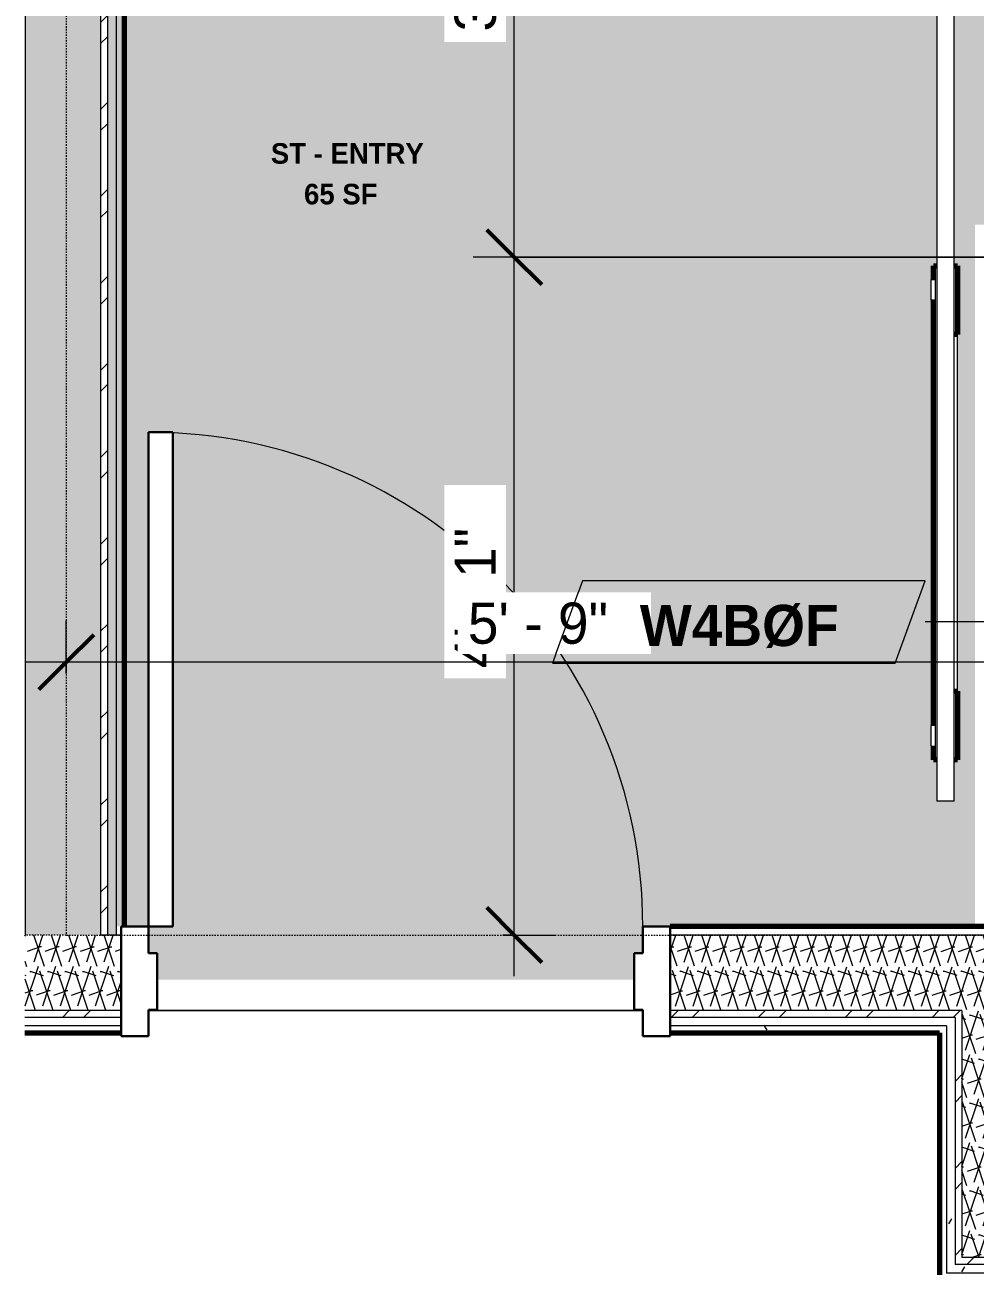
# Model space of a CAD drawing. Header units: inches. Extents: x -2718 to -922, y 119 to 10852.
# Drawn here: x -2717.7 to -2648.5, y 10450.8 to 10541.8 of the extents above; entities that cross this region are included whole.
import ezdxf

# ---------------------------------------------------------------- set-up
doc = ezdxf.new("R2010")
doc.units = ezdxf.units.IN
doc.header["$MEASUREMENT"] = 0
doc.linetypes.add('Dash 3_32_', pattern=[0.1875, 0.09375, -0.09375])
for name, color, linetype, lineweight in [('0-1', 7, 'Continuous', 5), ('0-2', 250, 'Continuous', 18), ('A-ANNO-DIMS', 211, 'Continuous', 9), ('A-ANNO-DIMS-32', 211, 'Continuous', 9), ('A-AREA-IDEN', 2, 'Continuous', 9), ('A-DETL-1', 90, 'Dash 3_32_', 18), ('A-DOOR', 31, 'Continuous', 18), ('A-DOOR-1', 50, 'Continuous', 30), ('A-DOOR-2', 7, 'Continuous', 9), ('A-DOOR-5', 31, 'Continuous', 70), ('A-DOOR-FRAM-1', 50, 'Continuous', 30), ('A-FLOR-1', 250, 'Continuous', 18), ('A-WALL-2', 250, 'Continuous', 18), ('A-WALL-IDEN', 211, 'Continuous', 9), ('A-WALL-PATT-1', 7, 'Continuous', 9), ('A-WALL-PATT-2', 253, 'Continuous', 9), ('A-WALL-PATT-3', 8, 'Continuous', 9), ('I-WALL-1', 10, 'Continuous', 70)]:
    doc.layers.add(name, color=color, linetype=linetype, lineweight=lineweight)
doc.layers.add('A-AREA-PATT-1', color=7, linetype='Continuous', lineweight=9, transparency=1)
doc.styles.add('Century Gothic', font='ufonts.com_century-gothic.ttf', dxfattribs={"height": 3})
doc.styles.add('Century Gothic_B', font='GOTHICB.TTF', dxfattribs={"height": 3})
doc.styles.add('Century Gothic_B_1', font='GOTHICB.TTF', dxfattribs={"height": 1.5})
doc.dimstyles.new('OD_1__HACK', dxfattribs={"dimscale": 12, "dimtxt": 3.132505, "dimasz": 0.333333, "dimexe": 0.25, "dimexo": 0.166667, "dimgap": 0.041667, "dimtad": 1, "dimdec": 0, "dimzin": 3, "dimdsep": 46, "dimlunit": 4, "dimtxsty": 'Century Gothic', "dimblk1": 'OBLIQUE', "dimblk2": 'OBLIQUE', "dimsah": 1, "dimcen": 0.09, "dimdle": 0.25, "dimazin": 0, "dimtfac": 1, "dimtdec": 4, "dimtix": 1, "dimtmove": 0, "dimatfit": 3, "dimfxl": 1, "dimtvp": 1, "dimtfill": 1, "dimfrac": 2, "dimtolj": 1, "dimtzin": 0, "dimarcsym": 2})
pattern_1 = [(0, (0, 0), (10.24, 2.56), [0.422, -7.258, 0.422, -7.258, -40.96]), (0, (0, 0), (10.24, 2.56), [-15.36, 0.422, -14.938, 0.422, -7.258, -17.92]), (0, (0, 0), (10.24, 2.56), [-38.4, 0.422, -4.698, 0.422, -12.378]), (120, (3.84, 1.28), (-7.33702503, 7.58810013), [0.422, -7.258, 0.422, -7.258, -40.96]), (120, (3.84, 1.28), (-7.33702503, 7.58810013), [-15.36, 0.422, -14.938, 0.422, -7.258, -17.92]), (120, (3.84, 1.28), (-7.33702503, 7.58810013), [-38.4, 0.422, -4.698, 0.422, -12.378]), (240, (5.12, 6.4), (-2.90297497, -10.14810013), [0.422, -7.258, 0.422, -7.258, -40.96]), (240, (5.12, 6.4), (-2.90297497, -10.14810013), [-15.36, 0.422, -14.938, 0.422, -7.258, -17.92]), (240, (5.12, 6.4), (-2.90297497, -10.14810013), [-38.4, 0.422, -4.698, 0.422, -12.378])]
pattern_2 = [(161.57, (0.16, 0.16), (-1.279773737, -0.000426766), [0, -9.107, 1.011, 0]), (18.43, (-0.16, 0.16), (-1.279773737, 0.000426766), [0, -9.107, 1.011, 0]), (108.43, (0.16, 0.16), (0.639452382, -3.199964008), [3.035, -7.083]), (71.57, (-0.16, 0.16), (0.639452382, 3.199964008), [3.035, -7.083])]
pattern_3 = [(45, (0, 0), (-3.1678384, 3.1678384), []), (45, (0, 4.8), (-3.1678384, 3.1678384), [])]

# ---------------------------------------------------------------- blocks, each defined once
blk = doc.blocks.new('CTR - 1st Phase - Shell_rvt-1-2ND _ 3RD FLOOR - STUDIO A - ADA TYPE B')
at = {"layer": 'A-FLOR-1'}
for p, q in [((-2708.724, 10470.039), (-2672.724, 10470.039)), ((-2672.724, 10470.039), (-2708.724, 10470.039))]:
    blk.add_line(p, q, dxfattribs=at)
blk = doc.blocks.new('HOLLOW METAL - UNIT DOOR-2191977-2ND _ 3RD FLOOR - STUDIO A - ADA TYPE B')
at = {"layer": 'A-DOOR-1'}
for p, q in [((16.25, -4.125), (18, -4.125)), ((16.25, -40.125), (16.25, -4.125)), ((18, -4.125), (18, -40.125)), ((18, -40.125), (16.25, -40.125))]:
    blk.add_line(p, q, dxfattribs=at)
at = {"layer": 'A-DOOR-2'}
blk.add_arc((18, -4.125), 36, 180, 270, dxfattribs=at)
at = {"layer": 'A-DOOR-FRAM-1'}
for p, q in [((-20, 3.875), (-18, 3.875)), ((-20, -4.125), (-20, 3.875)), ((-18, 3.875), (-18, 1.9375)), ((18, 3.875), (20, 3.875)), ((18, 1.9375), (18, 3.875)), ((20, 3.875), (20, -4.125)), ((-18, 1.9375), (-17.375, 1.9375)), ((-17.375, 1.9375), (-17.375, -2.1875)), ((17.375, 1.9375), (18, 1.9375)), ((17.375, -2.1875), (17.375, 1.9375)), ((-18, -2.1875), (-18, -4.125)), ((-17.375, -2.1875), (-18, -2.1875)), ((18, -2.1875), (17.375, -2.1875)), ((18, -4.125), (18, -2.1875)), ((-18, -4.125), (-20, -4.125)), ((20, -4.125), (18, -4.125))]:
    blk.add_line(p, q, dxfattribs=at)
blk = doc.blocks.new('CTR - 1st Phase - Common Walls_rvt-1-2ND _ 3RD FLOOR - STUDIO A - ADA TYPE B')
at = {"layer": 'A-WALL-PATT-1'}
h = blk.add_hatch(dxfattribs=at)
h.set_pattern_fill('FP_1', color=256, style=0, pattern_type=2)
h.set_pattern_definition(pattern_1)
h.paths.add_polyline_path([(-2711.724, 10475.539), (-2711.099, 10475.539), (-2711.099, 10843.139), (-2711.724, 10843.139), (-2711.724, 10476.164)], flags=0)
h = blk.add_hatch(dxfattribs=at)
h.set_pattern_fill('FP_1', color=256, style=0, pattern_type=2)
h.set_pattern_definition(pattern_1)
h.paths.add_polyline_path([(-2710.724, 10476.164), (-2710.474, 10476.164), (-2710.474, 10843.139), (-2711.099, 10843.139), (-2711.099, 10476.164)], flags=0)
h = blk.add_hatch(dxfattribs=at)
h.set_pattern_fill('FP_1', color=256, style=0, pattern_type=2)
h.set_pattern_definition(pattern_1)
h.paths.add_polyline_path([(-2710.724, 10475.539), (-2710.724, 10475.539), (-2710.724, 10476.164), (-2711.099, 10476.164), (-2711.099, 10475.539)], flags=0)
h.paths.add_polyline_path([(-2646.364, 10475.539), (-2643.974, 10475.539), (-2643.67, 10475.843), (-2643.974, 10476.148), (-2647.474, 10476.148), (-2648.082, 10475.539), (-2647.474, 10475.539)], flags=0)
h.paths.add_polyline_path([(-2670.724, 10475.539), (-2648.099, 10475.539), (-2648.099, 10476.164), (-2670.724, 10476.164)], flags=0)
h = blk.add_hatch(dxfattribs=at)
h.set_pattern_fill('FP_1', color=256, style=0, pattern_type=2)
h.set_pattern_definition(pattern_1)
h.paths.add_polyline_path([(-2712.224, 10468.914), (-2710.724, 10468.914), (-2710.728, 10469.539), (-2717.734, 10469.539), (-2717.724, 10468.914)], flags=0)
h.paths.add_polyline_path([(-2649.974, 10468.914), (-2649.974, 10469.539), (-2670.724, 10469.539), (-2670.724, 10468.914), (-2650.599, 10468.914)], flags=0)
h = blk.add_hatch(dxfattribs=at)
h.set_pattern_fill('FP_1', color=256, style=0, pattern_type=2)
h.set_pattern_definition(pattern_1)
h.paths.add_polyline_path([(-2712.224, 10468.414), (-2710.724, 10468.414), (-2710.729, 10468.914), (-2717.734, 10468.914), (-2717.724, 10468.414)], flags=0)
h.paths.add_polyline_path([(-2665.828, 10468.414), (-2650.599, 10468.414), (-2650.599, 10468.914), (-2670.724, 10468.914), (-2670.724, 10468.414)], flags=0)
h = blk.add_hatch(dxfattribs=at)
h.set_pattern_fill('FP_1', color=256, style=0, pattern_type=2)
h.set_pattern_definition(pattern_1)
h.paths.add_polyline_path([(-2650.599, 10450.914), (-2649.974, 10450.914), (-2649.974, 10468.914), (-2650.599, 10468.914), (-2650.599, 10452.039)], flags=0)
h = blk.add_hatch(dxfattribs=at)
h.set_pattern_fill('FP_1', color=256, style=0, pattern_type=2)
h.set_pattern_definition(pattern_1)
h.paths.add_polyline_path([(-2582.874, 10450.914), (-2510.112, 10450.914), (-2510.112, 10451.539), (-2649.974, 10451.539), (-2649.974, 10450.914), (-2587.97, 10450.914)], flags=0)
h = blk.add_hatch(dxfattribs=at)
h.set_pattern_fill('FP_1', color=256, style=0, pattern_type=2)
h.set_pattern_definition(pattern_1)
h.paths.add_polyline_path([(-2523.089, 10450.775), (-2510.112, 10450.775), (-2510.112, 10450.914), (-2650.599, 10450.914), (-2650.599, 10450.775), (-2536.065, 10450.775)], flags=0)
at = {"layer": 'A-WALL-PATT-2'}
h = blk.add_hatch(dxfattribs=at)
h.set_pattern_fill('FP_2', color=256, style=0, pattern_type=2)
h.set_pattern_definition(pattern_2)
h.paths.add_polyline_path([(-2712.224, 10475.539), (-2712.224, 10843.139), (-2717.724, 10843.139), (-2717.724, 10475.539)], flags=0)
h = blk.add_hatch(dxfattribs=at)
h.set_pattern_fill('FP_2', color=256, style=0, pattern_type=2)
h.set_pattern_definition(pattern_2)
h.paths.add_polyline_path([(-2712.224, 10470.039), (-2710.724, 10470.039), (-2710.724, 10475.539), (-2717.734, 10475.539), (-2717.724, 10470.039)], flags=0)
h.paths.add_polyline_path([(-2649.474, 10470.039), (-2643.974, 10470.039), (-2643.974, 10475.539), (-2670.724, 10475.539), (-2670.724, 10470.039), (-2652.852, 10470.039)], flags=0)
h = blk.add_hatch(dxfattribs=at)
h.set_pattern_fill('FP_2', color=256, style=0, pattern_type=2)
h.set_pattern_definition(pattern_2)
h.paths.add_polyline_path([(-2649.474, 10452.039), (-2643.974, 10452.039), (-2643.974, 10470.039), (-2649.474, 10470.039), (-2649.474, 10457.423)], flags=0)
at = {"layer": 'A-WALL-PATT-3'}
h = blk.add_hatch(dxfattribs=at)
h.set_pattern_fill('FP_3', color=256, style=0, pattern_type=2)
h.set_pattern_definition(pattern_3)
h.paths.add_polyline_path([(-2712.224, 10475.539), (-2711.724, 10475.539), (-2711.724, 10843.139), (-2712.224, 10843.139), (-2712.224, 10476.164)], flags=0)
h = blk.add_hatch(dxfattribs=at)
h.set_pattern_fill('FP_3', color=256, style=0, pattern_type=2)
h.set_pattern_definition(pattern_3)
h.paths.add_polyline_path([(-2717.734, 10469.539), (-2710.724, 10469.539), (-2710.728, 10470.039), (-2717.734, 10470.039), (-2717.734, 10469.601)], flags=0)
h.paths.add_polyline_path([(-2649.474, 10469.539), (-2649.474, 10470.039), (-2670.724, 10470.039), (-2670.724, 10469.539), (-2649.974, 10469.539)], flags=0)
h = blk.add_hatch(dxfattribs=at)
h.set_pattern_fill('FP_3', color=256, style=0, pattern_type=2)
h.set_pattern_definition(pattern_3)
h.paths.add_polyline_path([(-2649.474, 10451.539), (-2649.474, 10469.539), (-2649.974, 10469.539), (-2649.974, 10451.539)], flags=0)
h = blk.add_hatch(dxfattribs=at)
h.set_pattern_fill('FP_3', color=256, style=0, pattern_type=2)
h.set_pattern_definition(pattern_3)
h.paths.add_polyline_path([(-2587.97, 10451.539), (-2510.112, 10451.539), (-2510.112, 10452.039), (-2649.474, 10452.039), (-2649.474, 10451.539), (-2613.923, 10451.539)], flags=0)
at = {"layer": 'A-WALL-2'}
for p, q in [((-2717.724, 10843.139), (-2717.724, 10476.164)), ((-2712.224, 10843.139), (-2712.224, 10476.164)), ((-2711.724, 10843.139), (-2711.724, 10476.164)), ((-2711.099, 10843.139), (-2711.099, 10476.164)), ((-2717.724, 10476.164), (-2717.724, 10475.539)), ((-2712.224, 10476.164), (-2712.224, 10475.539)), ((-2711.724, 10476.164), (-2711.724, 10475.539)), ((-2711.099, 10476.164), (-2711.099, 10475.539)), ((-2717.724, 10475.539), (-2717.734, 10475.539)), ((-2717.724, 10475.539), (-2717.734, 10475.539)), ((-2711.724, 10475.539), (-2712.224, 10475.539)), ((-2711.724, 10475.539), (-2712.224, 10475.539)), ((-2711.099, 10475.539), (-2711.724, 10475.539)), ((-2711.099, 10475.539), (-2711.724, 10475.539)), ((-2710.724, 10475.539), (-2711.099, 10475.539)), ((-2643.974, 10475.539), (-2670.724, 10475.539)), ((-2710.724, 10470.039), (-2717.734, 10470.039)), ((-2710.724, 10469.539), (-2717.734, 10469.539)), ((-2649.474, 10470.039), (-2670.724, 10470.039)), ((-2649.974, 10469.539), (-2670.724, 10469.539)), ((-2649.974, 10469.539), (-2649.974, 10468.914)), ((-2649.474, 10470.039), (-2649.474, 10469.539)), ((-2649.474, 10469.539), (-2649.474, 10468.414)), ((-2710.724, 10468.914), (-2717.734, 10468.914)), ((-2650.599, 10468.914), (-2670.724, 10468.914)), ((-2650.599, 10468.914), (-2650.599, 10468.414)), ((-2649.974, 10468.914), (-2649.974, 10468.414)), ((-2650.599, 10468.414), (-2650.599, 10450.914)), ((-2649.974, 10468.414), (-2649.974, 10451.539)), ((-2649.474, 10468.414), (-2649.474, 10452.039)), ((-2649.474, 10451.539), (-2649.974, 10451.539)), ((-2643.974, 10452.039), (-2649.474, 10452.039)), ((-2643.349, 10451.539), (-2649.474, 10451.539)), ((-2649.974, 10450.914), (-2650.599, 10450.914)), ((-2643.349, 10450.914), (-2649.974, 10450.914))]:
    blk.add_line(p, q, dxfattribs=at)
at = {"layer": 'I-WALL-1'}
for p, q in [((-2710.474, 10476.164), (-2710.474, 10843.139)), ((-2643.349, 10476.164), (-2670.724, 10476.164)), ((-2717.734, 10468.414), (-2710.724, 10468.414)), ((-2670.724, 10468.414), (-2651.099, 10468.414)), ((-2651.099, 10468.414), (-2651.099, 10450.775))]:
    blk.add_line(p, q, dxfattribs=at)
at = {"layer": '0-2', "rotation": 180}
blk.add_blockref('HOLLOW METAL - UNIT DOOR-2191977-2ND _ 3RD FLOOR - STUDIO A - ADA TYPE B', (-2690.724, 10472.039), dxfattribs=at)
blk = doc.blocks.new('BARN - FLUSH - 3-0 x 7-0 BARN DOOR-3238941-2ND _ 3RD FLOOR - STUDIO A - ADA TYPE B')
at = {"layer": 'A-DOOR'}
for p, q in [((18, 5.573), (-60, 5.573)), ((-60, 4.948), (-60, 5.573)), ((-56, 6), (-54.5, 6)), ((-56, 6), (-56, 5.674)), ((-56, 5.674), (-54.5, 5.674)), ((-54.5, 5.674), (-54.5, 6)), ((-23.5, 6), (-22, 6)), ((-23.5, 5.674), (-23.5, 6)), ((-23.5, 5.674), (-22, 5.674)), ((-22, 6), (-22, 5.674)), ((18, 5.573), (18, 4.948)), ((-60, 4.323), (-60, 4.948)), ((18, 4.948), (18, 4.323)), ((-60, 4.323), (18, 4.323)), ((-52, 4.073), (-26, 4.073))]:
    blk.add_line(p, q, dxfattribs=at)
at = {"layer": 'A-DOOR-5'}
for p, q in [((-57, 5.823), (-56, 5.823)), ((-57, 5.573), (-57, 5.823)), ((-54.5, 5.823), (-23.5, 5.823)), ((-22, 5.823), (-21, 5.823)), ((-21, 5.823), (-21, 5.573)), ((-57, 4.073), (-57, 4.324)), ((-52, 4.073), (-57, 4.073)), ((-52, 4.325), (-52, 4.073)), ((-26, 4.073), (-26, 4.323)), ((-21, 4.073), (-26, 4.073)), ((-21, 4.323), (-21, 4.073))]:
    blk.add_line(p, q, dxfattribs=at)
blk = doc.blocks.new('DIMBLOCK1-2ND _ 3RD FLOOR - STUDIO A - ADA TYPE B')
at = {"layer": 'A-ANNO-DIMS-32', "lineweight": 50}
for p, q in [((-2682.087, 10524.919), (-2684.087, 10526.919)), ((-2682.087, 10524.919), (-2680.087, 10522.919)), ((-2682.087, 10475.539), (-2684.087, 10477.539)), ((-2682.087, 10475.539), (-2680.087, 10473.539))]:
    blk.add_line(p, q, dxfattribs=at)
at = {"layer": 'A-ANNO-DIMS-32'}
for p, q in [((-2639.924, 10524.919), (-2685.087, 10524.919)), ((-2682.087, 10472.539), (-2682.087, 10524.919)), ((-2682.087, 10524.919), (-2639.924, 10524.919)), ((-2682.915, 10475.539), (-2679.087, 10475.539)), ((-2682.087, 10475.539), (-2682.915, 10475.539))]:
    blk.add_line(p, q, dxfattribs=at)
at = {"layer": 'A-ANNO-DIMS-32', "color": 0, "insert": (-2686.432, 10494.983), "char_height": 3, "width": 12.58969, "attachment_point": 1, "rotation": 90, "line_spacing_factor": 0.984502, "style": 'Century Gothic', "bg_fill": 3, "box_fill_scale": 1.25, "bg_fill_color": 256, "bg_fill_true_color": 13158600, "bg_fill_transparency": 0}
blk.add_mtext('4\' - 1"', dxfattribs=at)
blk = doc.blocks.new('_Oblique')
at = {"color": 0, "linetype": 'ByBlock', "lineweight": -2}
blk.add_line((-0.5, -0.5), (0.5, 0.5), dxfattribs=at)
blk = doc.blocks.new('DIMBLOCK2-2ND _ 3RD FLOOR - STUDIO A - ADA TYPE B')
at = {"layer": 'A-ANNO-DIMS-32', "lineweight": 50}
for p, q in [((-2682.087, 10568.273), (-2684.087, 10570.273)), ((-2682.087, 10568.273), (-2680.087, 10566.273)), ((-2682.087, 10524.919), (-2684.087, 10526.919)), ((-2682.087, 10524.919), (-2680.087, 10522.919))]:
    blk.add_line(p, q, dxfattribs=at)
at = {"layer": 'A-ANNO-DIMS-32'}
for p, q in [((-2666.724, 10568.273), (-2685.087, 10568.273)), ((-2682.087, 10524.919), (-2682.087, 10568.273)), ((-2682.087, 10568.273), (-2666.724, 10568.273)), ((-2639.924, 10524.919), (-2685.087, 10524.919)), ((-2682.087, 10524.919), (-2639.924, 10524.919))]:
    blk.add_line(p, q, dxfattribs=at)
at = {"layer": 'A-ANNO-DIMS-32', "color": 0, "insert": (-2686.432, 10541.35), "char_height": 3, "width": 12.58969, "attachment_point": 1, "rotation": 90, "line_spacing_factor": 0.984502, "style": 'Century Gothic', "bg_fill": 3, "box_fill_scale": 1.25, "bg_fill_color": 256, "bg_fill_true_color": 13158600, "bg_fill_transparency": 0}
blk.add_mtext('3\' - 7"', dxfattribs=at)
blk = doc.blocks.new('DIMBLOCK21-2ND _ 3RD FLOOR - STUDIO A - ADA TYPE B')
at = {"layer": 'A-ANNO-DIMS-32'}
for p, q in [((-2714.724, 10494.586), (-2714.724, 10498.415)), ((-2645.724, 10494.586), (-2645.724, 10498.415)), ((-2645.724, 10495.415), (-2717.724, 10495.415)), ((-2714.724, 10495.415), (-2714.724, 10494.586)), ((-2645.724, 10495.415), (-2645.724, 10494.586))]:
    blk.add_line(p, q, dxfattribs=at)
at = {"layer": 'A-ANNO-DIMS-32', "lineweight": 50}
for p, q in [((-2714.724, 10495.415), (-2712.724, 10497.415)), ((-2645.724, 10495.415), (-2643.724, 10497.415)), ((-2714.724, 10495.415), (-2716.724, 10493.415)), ((-2645.724, 10495.415), (-2647.724, 10493.415))]:
    blk.add_line(p, q, dxfattribs=at)
at = {"layer": 'A-ANNO-DIMS-32', "color": 0, "insert": (-2685.469, 10499.76), "char_height": 3, "width": 12.58969, "attachment_point": 1, "line_spacing_factor": 0.984502, "style": 'Century Gothic', "bg_fill": 3, "box_fill_scale": 1.25, "bg_fill_color": 256, "bg_fill_true_color": 13158600, "bg_fill_transparency": 0}
blk.add_mtext('5\' - 9"', dxfattribs=at)
blk = doc.blocks.new('Wall Tag - ONE-2663183-2ND _ 3RD FLOOR - STUDIO A - ADA TYPE B')
at = {"layer": 'A-WALL-IDEN'}
for p, q in [((-0.3561, 0.0937), (-0.4244, -0.0937)), ((0.4244, 0.0937), (-0.3561, 0.0937)), ((0.3561, -0.0937), (0.4244, 0.0937)), ((-0.4244, -0.0937), (0.3561, -0.0937))]:
    blk.add_line(p, q, dxfattribs=at)

msp = doc.modelspace()

# ---------------------------------------------------------------- hatches: boundary and pattern name
at = {"layer": 'A-AREA-PATT-1'}
h = msp.add_hatch(color=256, dxfattribs=at)
h.paths.add_polyline_path([(-2708.724, 10476.164), (-2708.724, 10512.164), (-2706.974, 10512.164), (-2706.974, 10476.164), (-2708.099, 10476.164)], flags=0)
h.paths.add_polyline_path([(-2706.974, 10472.289), (-2673.349, 10472.289), (-2673.349, 10474.227), (-2672.724, 10474.227), (-2672.724, 10476.164), (-2648.512, 10476.164), (-2648.512, 10527.294), (-2645.724, 10527.294), (-2645.724, 10562.88), (-2650.047, 10562.88), (-2650.047, 10524.294), (-2649.797, 10524.294), (-2649.797, 10488.294), (-2650.047, 10488.294), (-2650.047, 10485.294), (-2651.297, 10485.294), (-2651.297, 10488.294), (-2651.547, 10488.294), (-2651.547, 10489.294), (-2651.724, 10489.294), (-2651.724, 10490.794), (-2651.547, 10490.794), (-2651.547, 10521.794), (-2651.724, 10521.794), (-2651.724, 10523.294), (-2651.547, 10523.294), (-2651.547, 10524.294), (-2651.297, 10524.294), (-2651.297, 10562.88), (-2674.762, 10562.88), (-2674.762, 10673.557), (-2710.474, 10673.557), (-2710.474, 10476.164), (-2708.724, 10476.164), (-2708.724, 10474.227), (-2708.099, 10474.227), (-2708.099, 10472.289)], flags=0)

# ---------------------------------------------------------------- linework, layer by layer
at = {"layer": 'A-DETL-1'}
for p, q in [((-2714.724, 10843.139), (-2714.724, 10475.539)), ((-2714.724, 10843.135), (-2714.724, 10475.535)), ((-2714.724, 10475.535), (-2717.734, 10475.535)), ((-2714.724, 10475.539), (-2644.524, 10475.539))]:
    msp.add_line(p, q, dxfattribs=at)

# ---------------------------------------------------------------- block references
at = {"layer": '0-1'}
for name in ['CTR - 1st Phase - Shell_rvt-1-2ND _ 3RD FLOOR - STUDIO A - ADA TYPE B', 'CTR - 1st Phase - Common Walls_rvt-1-2ND _ 3RD FLOOR - STUDIO A - ADA TYPE B']:
    msp.add_blockref(name, (0, 0), dxfattribs=at)
at = {"layer": 'A-DOOR', "rotation": 89.99999999995667}
msp.add_blockref('BARN - FLUSH - 3-0 x 7-0 BARN DOOR-3238941-2ND _ 3RD FLOOR - STUDIO A - ADA TYPE B', (-2645.724, 10545.294), dxfattribs=at)

# ---------------------------------------------------------------- texts
at = {"layer": 'A-AREA-IDEN', "char_height": 1.5, "attachment_point": 1, "style": 'Century Gothic_B_1'}
for s, insert, width in [('ST - ENTRY', (-2699.822, 10533.224), 11.615), ('65 SF', (-2697.403, 10530.262), 5.757)]:
    msp.add_mtext(s, dxfattribs=dict(at, insert=insert, width=width))

# ---------------------------------------------------------------- next in the draw order: dimensions: what is measured, and where the dimension line sits
at = {"layer": 'A-ANNO-DIMS'}
dim = msp.add_linear_dim(base=(-2682.087, 10524.919), p1=(-2684.915, 10475.539), p2=(-2637.924, 10524.919), angle=90, dimstyle='OD_1__HACK', override={"dimpost": '<>', "dimfxl": 68.16553}, dxfattribs=at)
dim.commit()
dim.dimension.update_dxf_attribs({"geometry": 'DIMBLOCK1-2ND _ 3RD FLOOR - STUDIO A - ADA TYPE B', "text_midpoint": (-2684.124, 10500.229)})

# ---------------------------------------------------------------- next in the draw order: dimensions: what is measured, and where the dimension line sits
dim = msp.add_linear_dim(base=(-2682.087, 10568.273), p1=(-2637.924, 10524.919), p2=(-2664.724, 10568.273), angle=90, dimstyle='OD_1__HACK', override={"dimpost": '<>', "dimfxl": 50.968343}, dxfattribs=at)
dim.commit()
dim.dimension.update_dxf_attribs({"geometry": 'DIMBLOCK2-2ND _ 3RD FLOOR - STUDIO A - ADA TYPE B', "text_midpoint": (-2684.162, 10546.596)})
dim = msp.add_linear_dim(base=(-2714.724, 10495.415), p1=(-2645.724, 10492.586), p2=(-2714.724, 10492.586), dimstyle='OD_1__HACK', override={"dimpost": '<>', "dimfxl": 69}, dxfattribs=at)
dim.commit()
dim.dimension.update_dxf_attribs({"geometry": 'DIMBLOCK21-2ND _ 3RD FLOOR - STUDIO A - ADA TYPE B', "text_midpoint": (-2680.224, 10497.49)})

# ---------------------------------------------------------------- next in the draw order: linework, layer by layer
at = {"layer": 'A-WALL-IDEN'}
msp.add_line((-2645.724, 10498.343), (-2652.148, 10498.343), dxfattribs=at)

# ---------------------------------------------------------------- next in the draw order: block references
at = {"layer": 'A-WALL-IDEN', "xscale": 31.99999999999999, "yscale": 31.99999999999999, "zscale": 31.99999999999999}
msp.add_blockref('Wall Tag - ONE-2663183-2ND _ 3RD FLOOR - STUDIO A - ADA TYPE B', (-2665.727, 10498.343), dxfattribs=at)

# ---------------------------------------------------------------- next in the draw order: texts
at = {"layer": 'A-WALL-IDEN', "insert": (-2672.943, 10499.591), "char_height": 3, "width": 17.372, "attachment_point": 1, "style": 'Century Gothic_B'}
msp.add_mtext('W4BØF', dxfattribs=at)

doc.saveas('drawing.dxf')
